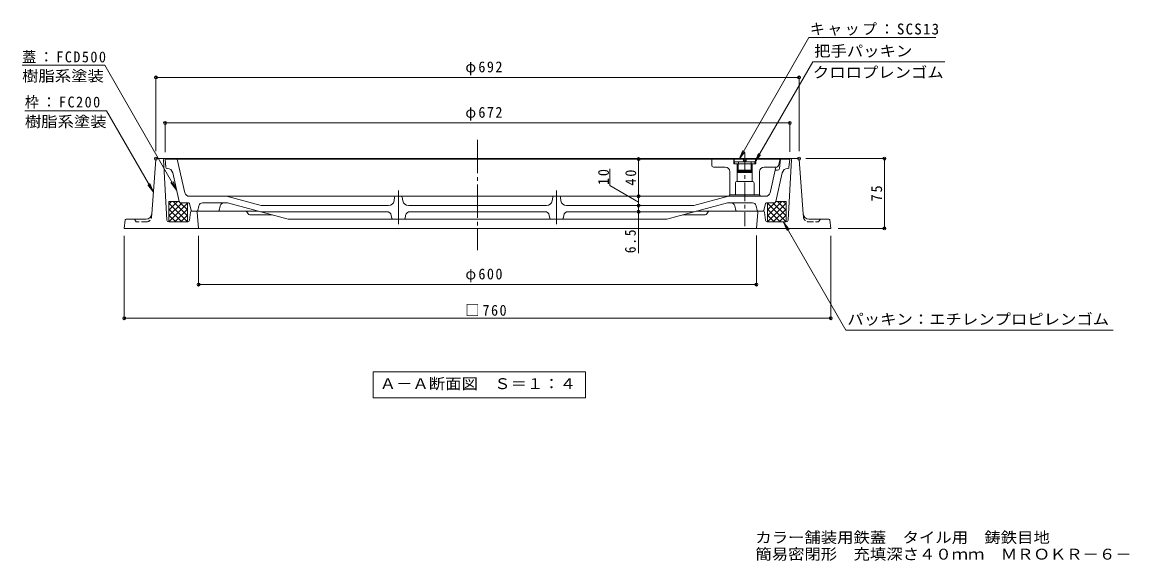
# Model space of a CAD drawing. Units: millimetres at full size, sheet at 1:4. Extents: x -1000 to 1111, y -778 to 771.
# Drawn here: x -933 to 256, y -778 to -199 of the extents above; entities that cross this region are included whole.
import ezdxf
from ezdxf.enums import TextEntityAlignment as Align

# ---------------------------------------------------------------- set-up
doc = ezdxf.new("R2010")
doc.units = ezdxf.units.MM
doc.header["$LTSCALE"] = 4
doc.header["$PDMODE"] = 32
doc.header["$PDSIZE"] = 3.2
for name, pattern in [('CHAIN1', [8, 5, -1, 1, -1]), ('CHAIN2', [12, 9, -1, 1, -1]), ('DASHED1', [1.8, 1.2, -0.6])]:
    doc.linetypes.add(name, pattern=pattern)
for name, color, linetype, lineweight in [('8-5', 7, 'Continuous', 9), ('A-0', 2, 'CHAIN2', 9), ('A-1', 2, 'Continuous', 9), ('A-2', 3, 'Continuous', 9), ('A-3', 4, 'Continuous', 9), ('A-4', 7, 'Continuous', 9), ('A-5', 7, 'Continuous', 9), ('A-6', 6, 'Continuous', 9), ('A-8', 4, 'Continuous', 9)]:
    doc.layers.add(name, color=color, linetype=linetype, lineweight=lineweight)
doc.layers.add('F-5_F-5ﾚｲﾔ', color=2, linetype='Continuous')
doc.styles.add('ＭＳ ゴシック', font='')
doc.styles.get('ＭＳ ゴシック').set_extended_font_data('MS Gothic')

msp = doc.modelspace()

# ---------------------------------------------------------------- linework, layer by layer
at = {"layer": '8-5'}
msp.add_line((-269.663, -396.031), (-269.663, -402.531), dxfattribs=at)
at = {"layer": 'A-0', "color": 3}
msp.add_line((-442.914, -325.292), (-442.914, -443.861), dxfattribs=at)
at = {"layer": 'A-0', "color": 7}
for p, q in [((-527.917, -379.828), (-527.917, -419.367)), ((-357.911, -379.828), (-357.911, -419.367))]:
    msp.add_line(p, q, dxfattribs=at)
at = {"layer": 'A-1'}
for p, q in [((-788.982, -346.458), (-793.276, -404.97)), ((-97.843, -345.531), (-787.985, -345.531)), ((-780.859, -346.472), (-777.027, -411.649)), ((-104.969, -346.472), (-108.801, -411.649)), ((-96.846, -346.458), (-92.553, -404.97)), ((-752.665, -411.79), (-751.506, -402.902)), ((-691.843, -402.031), (-750.515, -402.031)), ((-744.34, -402.95), (-742.914, -420.531)), ((-690.33, -403.82), (-690.948, -402.584)), ((-195.498, -403.82), (-194.88, -402.584)), ((-193.985, -402.031), (-135.314, -402.031)), ((-141.489, -402.95), (-142.914, -420.531)), ((-133.163, -411.79), (-134.322, -402.902)), ((-822.004, -411.432), (-822.914, -420.531)), ((-821.009, -410.531), (-811.914, -410.531)), ((-799.26, -410.531), (-811.914, -410.531)), ((-754.649, -413.531), (-775.031, -413.531)), ((-686.753, -406.031), (-663.388, -406.031)), ((-199.076, -406.031), (-222.44, -406.031)), ((-131.18, -413.531), (-110.798, -413.531)), ((-86.569, -410.531), (-73.914, -410.531)), ((-64.819, -410.531), (-73.914, -410.531)), ((-63.824, -411.432), (-62.914, -420.531)), ((-822.914, -420.531), (-62.914, -420.531))]:
    msp.add_line(p, q, dxfattribs=at)
at = {"layer": 'A-1', "linetype": 'DASHED1'}
for p, q in [((-811.914, -410.531), (-809.914, -413.531)), ((-799.48, -413.531), (-809.914, -413.531)), ((-793.496, -407.97), (-793.276, -404.97)), ((-92.332, -407.97), (-92.553, -404.97)), ((-86.348, -413.531), (-75.914, -413.531)), ((-73.914, -410.531), (-75.914, -413.531))]:
    msp.add_line(p, q, dxfattribs=at)
at = {"layer": 'A-1'}
for centre, radius, start, end in [((-787.985, -346.531), 1, 90, 175.80315), ((-781.857, -346.531), 1, 3.3644, 90), ((-103.971, -346.531), 1, 90, 176.6356), ((-97.843, -346.531), 1, 4.19685, 90), ((-750.515, -403.031), 1, 90, 172.56859), ((-745.336, -403.031), 1, 4.63546, 90), ((-691.843, -403.031), 1, 26.56505, 90), ((-686.753, -402.031), 4, 206.56505, 270), ((-199.076, -402.031), 4, 270, 333.43495), ((-193.985, -403.031), 1, 90, 153.43495), ((-140.492, -403.031), 1, 90, 175.36454), ((-135.314, -403.031), 1, 7.43141, 90), ((-821.009, -411.531), 1, 90, 174.28941), ((-799.26, -404.531), 6, 270, 355.80315), ((-775.031, -411.531), 2, 183.3644, 270), ((-754.649, -411.531), 2, 270, 352.56859), ((-131.18, -411.531), 2, 187.43141, 270), ((-110.798, -411.531), 2, 270, 356.6356), ((-86.569, -404.531), 6, 184.19685, 270), ((-64.819, -411.531), 1, 5.71059, 90)]:
    msp.add_arc(centre, radius, start, end, dxfattribs=at)
at = {"layer": 'A-1', "linetype": 'DASHED1'}
for centre, start, end in [((-799.48, -407.531), 270, 355.80315), ((-86.348, -407.531), 184.19685, 270)]:
    msp.add_arc(centre, 6, start, end, dxfattribs=at)
at = {"layer": 'A-1'}
for p in [(-788.914, -345.531), (-96.914, -345.531)]:
    msp.add_point(p, dxfattribs=at)
at = {"layer": 'A-2', "linetype": 'CHAIN1'}
msp.add_line((-155.414, -339.158), (-155.414, -418.058), dxfattribs=at)
at = {"layer": 'A-2'}
for p, q in [((-778.004, -355.131), (-778.914, -346.031)), ((-778.914, -346.031), (-442.914, -346.031)), ((-777.009, -356.031), (-776.664, -356.031)), ((-757.792, -382.129), (-765.914, -346.031)), ((-106.914, -346.031), (-442.914, -346.031)), ((-128.036, -382.129), (-121.827, -354.531)), ((-118.195, -356.279), (-116.914, -346.031)), ((-108.819, -356.031), (-109.164, -356.031)), ((-107.824, -355.131), (-106.914, -346.031)), ((-763.89, -391.47), (-770.81, -360.714)), ((-120.18, -358.031), (-122.614, -358.031)), ((-121.938, -391.47), (-115.018, -360.714)), ((-442.914, -386.031), (-752.914, -386.031)), ((-712.914, -386.031), (-675.594, -396.031)), ((-532.045, -386.883), (-532.65, -390.921)), ((-523.789, -386.883), (-523.183, -390.921)), ((-442.914, -386.031), (-132.914, -386.031)), ((-362.039, -386.883), (-362.645, -390.921)), ((-353.784, -386.883), (-353.178, -390.921)), ((-172.914, -386.031), (-210.234, -396.031)), ((-172.414, -386.031), (-171.414, -384.532)), ((-139.414, -384.532), (-171.414, -384.532)), ((-138.414, -386.031), (-139.414, -384.532)), ((-753.692, -393.031), (-761.939, -393.031)), ((-751.064, -401.248), (-752.716, -393.814)), ((-678.316, -402.031), (-750.088, -402.031)), ((-742.586, -396.164), (-743.716, -401.248)), ((-738.681, -393.031), (-711.904, -393.031)), ((-720.671, -401.227), (-719.675, -396.247)), ((-711.904, -393.031), (-646.594, -410.531)), ((-540.566, -402.531), (-676.45, -402.531)), ((-538.584, -396.031), (-675.594, -396.031)), ((-517.25, -396.031), (-442.914, -396.031)), ((-515.267, -402.531), (-442.914, -402.531)), ((-368.578, -396.031), (-442.914, -396.031)), ((-370.561, -402.531), (-442.914, -402.531)), ((-347.244, -396.031), (-210.234, -396.031)), ((-345.262, -402.531), (-209.378, -402.531)), ((-173.924, -393.031), (-239.234, -410.531)), ((-207.512, -402.031), (-135.74, -402.031)), ((-147.147, -393.031), (-173.924, -393.031)), ((-165.157, -401.227), (-166.153, -396.247)), ((-143.242, -396.164), (-142.112, -401.248)), ((-134.764, -401.248), (-133.112, -393.814)), ((-132.136, -393.031), (-123.889, -393.031)), ((-442.914, -410.531), (-646.594, -410.531)), ((-535.07, -409.716), (-535.652, -406.61)), ((-520.764, -409.716), (-520.182, -406.61)), ((-442.914, -410.531), (-239.234, -410.531)), ((-365.064, -409.716), (-365.646, -406.61)), ((-350.758, -409.716), (-350.176, -406.61))]:
    msp.add_line(p, q, dxfattribs=at)
for centre, radius, start, end in [((-777.009, -355.031), 1, 185.71144, 270), ((-776.664, -362.031), 6, 12.6801, 90), ((-120.18, -356.031), 2, 270, 352.87498), ((-109.164, -362.031), 6, 90, 167.3199), ((-108.819, -355.031), 1, 270, 354.28856), ((-761.939, -391.031), 2, 192.68007, 270), ((-752.914, -381.031), 5, 192.68053, 270), ((-538.584, -390.031), 6, 270, 351.46985), ((-531.056, -387.031), 1, 90, 171.46985), ((-524.778, -387.031), 1, 8.53015, 90), ((-517.25, -390.031), 6, 188.53015, 270), ((-368.578, -390.031), 6, 270, 351.46985), ((-361.05, -387.031), 1, 90, 171.46985), ((-354.773, -387.031), 1, 8.53015, 90), ((-347.244, -390.031), 6, 188.53015, 270), ((-132.914, -381.031), 5, 270, 347.31947), ((-123.889, -391.031), 2, 270, 347.31993), ((-753.692, -394.031), 1, 12.52884, 90), ((-750.088, -401.031), 1, 192.52884, 270), ((-744.692, -401.031), 1, 270, 347.47113), ((-738.681, -397.031), 4, 90, 167.47113), ((-721.652, -401.031), 1, 270, 348.69011), ((-715.753, -397.031), 4, 90, 168.69011), ((-540.566, -407.531), 5, 10.61668, 90), ((-515.267, -407.531), 5, 90, 169.38068), ((-370.561, -407.531), 5, 10.61932, 90), ((-345.262, -407.531), 5, 90, 169.38332), ((-170.076, -397.031), 4, 11.30989, 90), ((-164.177, -401.031), 1, 191.30989, 270), ((-147.147, -397.031), 4, 12.52887, 90), ((-141.136, -401.031), 1, 192.52887, 270), ((-135.74, -401.031), 1, 270, 347.47116), ((-132.136, -394.031), 1, 90, 167.47116), ((-534.087, -409.531), 1, 190.61668, 270), ((-521.747, -409.531), 1, 270, 349.38068), ((-364.081, -409.531), 1, 190.61932, 270), ((-351.741, -409.531), 1, 270, 349.38332)]:
    msp.add_arc(centre, radius, start, end, dxfattribs=at)
at = {"layer": 'A-3'}
for p, q in [((-190.914, -352.531), (-190.914, -346.031)), ((-176.414, -354.531), (-188.914, -354.531)), ((-134.414, -354.531), (-120.998, -354.531)), ((-119.051, -352.989), (-117.414, -346.031)), ((-171.414, -359.531), (-171.414, -384.531)), ((-139.414, -359.531), (-139.414, -384.531)), ((-165.414, -384.531), (-165.414, -372.031)), ((-147.514, -370.031), (-163.314, -370.031)), ((-145.414, -372.031), (-145.414, -384.531))]:
    msp.add_line(p, q, dxfattribs=at)
at = {"layer": 'A-3', "linetype": 'DASHED1'}
for p, q in [((-167.164, -346.031), (-167.164, -351.031)), ((-163.314, -370.031), (-163.414, -370.031)), ((-147.514, -370.031), (-147.414, -370.031))]:
    msp.add_line(p, q, dxfattribs=at)
at = {"layer": 'A-3', "color": 7}
for p, q in [((-774.842, -400.815), (-765.559, -391.531)), ((-774.842, -394.451), (-771.922, -391.531)), ((-774.842, -413.544), (-774.842, -391.531)), ((-774.842, -391.531), (-763.876, -391.531)), ((-770.386, -391.531), (-754.842, -407.075)), ((-764.022, -391.531), (-763.807, -391.746)), ((-115.443, -391.531), (-130.986, -407.075)), ((-121.807, -391.531), (-122.021, -391.746)), ((-110.986, -391.531), (-121.938, -391.531)), ((-110.986, -400.815), (-120.27, -391.531)), ((-110.986, -394.451), (-113.906, -391.531)), ((-110.986, -413.544), (-110.986, -391.531)), ((-774.842, -407.179), (-760.694, -393.031)), ((-774.842, -393.439), (-754.842, -413.439)), ((-774.842, -399.803), (-761.114, -413.531)), ((-774.831, -413.531), (-754.842, -393.543)), ((-768.467, -413.531), (-754.842, -399.907)), ((-762.654, -392.899), (-754.842, -400.711)), ((-754.842, -393.031), (-754.842, -413.531)), ((-123.175, -392.899), (-130.986, -400.711)), ((-130.986, -393.031), (-130.986, -413.531)), ((-110.986, -393.439), (-130.986, -413.439)), ((-110.998, -413.531), (-130.986, -393.543)), ((-117.362, -413.531), (-130.986, -399.907)), ((-110.986, -407.179), (-125.134, -393.031)), ((-110.986, -399.803), (-124.715, -413.531)), ((-774.842, -406.167), (-767.478, -413.531)), ((-774.842, -412.531), (-773.842, -413.531)), ((-754.842, -413.531), (-774.842, -413.531)), ((-762.103, -413.531), (-754.842, -406.271)), ((-755.739, -413.531), (-754.842, -412.635)), ((-123.726, -413.531), (-130.986, -406.271)), ((-130.089, -413.531), (-130.986, -412.635)), ((-130.986, -413.531), (-110.986, -413.531)), ((-110.986, -406.167), (-118.35, -413.531)), ((-110.986, -412.531), (-111.987, -413.531))]:
    msp.add_line(p, q, dxfattribs=at)
at = {"layer": 'A-3', "linetype": 'DASHED1'}
msp.add_lwpolyline([(-143.664, -346.031), (-143.664, -351.031), (-167.164, -351.031)], dxfattribs=at)
at = {"layer": 'A-3'}
for centre, radius, start, end in [((-188.914, -352.531), 2, 180, 270), ((-176.414, -359.531), 5, 0, 90), ((-134.414, -359.531), 5, 90, 180), ((-120.998, -352.531), 2, 270, 346.7585), ((-163.414, -372.031), 2, 90, 180), ((-147.414, -372.031), 2, 0, 90)]:
    msp.add_arc(centre, radius, start, end, dxfattribs=at)
at = {"layer": 'A-4'}
for p, q in [((-788.914, -257.044), (-788.914, -337.531)), ((-788.914, -258.244), (-96.914, -258.244)), ((-96.914, -257.044), (-96.914, -337.531)), ((-778.914, -305.943), (-778.914, -338.458)), ((-778.914, -307.143), (-106.914, -307.143)), ((-106.914, -305.943), (-106.914, -338.031)), ((-300.604, -374.543), (-300.604, -356.531)), ((-269.663, -386.031), (-269.663, -346.031)), ((-3.917, -345.531), (-89.843, -345.531)), ((-5.117, -420.531), (-5.117, -345.531)), ((-269.673, -392.401), (-300.604, -374.543)), ((-269.663, -396.031), (-269.663, -386.031)), ((-269.663, -402.531), (-269.663, -396.031)), ((-269.663, -402.531), (-269.663, -447.074)), ((-3.917, -420.531), (-54.914, -420.531)), ((-822.914, -518.33), (-822.914, -428.531)), ((-742.914, -482.145), (-742.914, -428.531)), ((-142.875, -482.145), (-142.875, -428.052)), ((-62.914, -518.33), (-62.914, -428.531)), ((-742.914, -480.945), (-142.875, -480.945)), ((-822.914, -517.13), (-62.914, -517.13))]:
    msp.add_line(p, q, dxfattribs=at)
for p in [(-788.914, -258.244), (-96.914, -258.244), (-778.914, -307.143), (-106.914, -307.143), (-269.663, -346.031), (-5.117, -345.531), (-269.663, -386.031), (-269.663, -396.031), (-269.663, -402.531), (-5.117, -420.531), (-742.914, -480.945), (-142.875, -480.945), (-822.914, -517.13), (-62.914, -517.13)]:
    msp.add_point(p, dxfattribs=at)
at = {"layer": 'A-5'}
for p, q in [((-86.601, -215.111), (-161.457, -346.042)), ((50.17, -215.111), (-86.601, -215.111)), ((-843.795, -245.075), (-932.795, -245.075)), ((-766.558, -379.266), (-843.795, -245.075)), ((59.814, -241.247), (-82.186, -241.247)), ((-841.846, -294.164), (-929.846, -294.164)), ((-791.457, -381.44), (-841.846, -294.164)), ((-161.457, -346.042), (-157.63, -336.803)), ((-161.457, -346.042), (-155.37, -338.109)), ((-144.565, -349.194), (-138.477, -341.261)), ((-791.457, -381.44), (-797.545, -373.506)), ((-791.457, -381.44), (-795.284, -372.201)), ((-766.558, -379.266), (-772.645, -371.333)), ((-766.558, -379.266), (-770.385, -370.027)), ((-113.73, -413.657), (-46.599, -529.932)), ((-113.73, -413.657), (-109.903, -422.896)), ((-113.73, -413.657), (-107.643, -421.591)), ((240.977, -529.932), (-46.599, -529.932)), ((-555.277, -574.856), (-326.877, -574.856)), ((-555.277, -574.856), (-555.277, -602.856)), ((-326.877, -574.856), (-326.877, -602.856)), ((-555.277, -602.856), (-326.877, -602.856))]:
    msp.add_line(p, q, dxfattribs=at)
msp.add_lwpolyline([(-82.186, -241.247), (-144.565, -349.194), (-140.738, -339.956)], dxfattribs=at)
at = {"layer": 'A-6'}
for p, q in [((-167.165, -349.031), (-167.165, -351.031)), ((-166.414, -349.031), (-166.414, -351.031)), ((-163.414, -351.031), (-163.414, -370.031)), ((-162.332, -351.031), (-162.332, -360.02)), ((-162.165, -351.031), (-162.165, -349.031)), ((-148.664, -351.031), (-148.664, -349.031)), ((-148.497, -351.031), (-148.497, -360.02)), ((-147.414, -351.031), (-147.414, -370.031)), ((-144.414, -349.031), (-144.414, -351.031)), ((-162.332, -360.02), (-163.414, -360.531)), ((-163.414, -360.531), (-147.414, -360.531)), ((-162.332, -360.02), (-148.497, -360.02)), ((-148.497, -360.02), (-147.414, -360.531))]:
    msp.add_line(p, q, dxfattribs=at)
at = {"layer": 'A-6', "color": 4}
msp.add_line((-139.414, -384.532), (-171.414, -384.532), dxfattribs=at)
at = {"layer": 'A-6'}
msp.add_lwpolyline([(-143.664, -349.031), (-143.664, -351.031), (-167.165, -351.031)], dxfattribs=at)
at = {"layer": 'A-8'}
for p, q in [((-167.165, -346.031), (-167.165, -349.031)), ((-143.664, -349.031), (-167.165, -349.031)), ((-166.915, -346.031), (-166.915, -349.031)), ((-156.915, -346.031), (-156.915, -348.031)), ((-156.915, -348.031), (-153.914, -348.031)), ((-153.914, -346.031), (-153.914, -348.031)), ((-143.914, -346.031), (-143.914, -349.031)), ((-143.664, -346.031), (-143.664, -349.031)), ((-147.414, -357.948), (-163.414, -357.948)), ((-162.332, -359.031), (-163.414, -357.948)), ((-148.497, -359.031), (-162.332, -359.031)), ((-147.414, -357.948), (-148.497, -359.031))]:
    msp.add_line(p, q, dxfattribs=at)

# ---------------------------------------------------------------- texts
at = {"layer": 'A-4', "color": 2, "char_height": 11.73, "attachment_point": 7, "style": 'ＭＳ ゴシック'}
for s, insert in [('\\T1.21;\\W0.95;φ692', (-455.914, -255.844)), ('\\T1.21;\\W0.95;φ672', (-455.914, -304.743)), ('\\T1.21;\\W0.95;φ600', (-455.895, -478.545)), ('\\T1.21;\\W0.95;□760', (-455.914, -514.73))]:
    msp.add_mtext(s, dxfattribs=dict(at, insert=insert))
at = {"layer": 'A-4', "color": 2, "char_height": 11.73, "attachment_point": 7, "rotation": 90, "style": 'ＭＳ ゴシック'}
for s, insert in [('\\T1.27;\\W0.95;10', (-301.382, -373.942)), ('\\T1.27;\\W0.95;40', (-272.063, -374.531)), ('\\T1.27;\\W0.95;75', (-7.517, -391.531)), ('\\T1.27;\\W0.9;6.5', (-272.484, -447.139))]:
    msp.add_mtext(s, dxfattribs=dict(at, insert=insert))
at = {"layer": 'A-5', "color": 2, "style": 'ＭＳ ゴシック', "width": 1.1}
for s, p in [('把手パッキン', (-80.741, -239.212)), ('樹脂系塗装', (-932.795, -265.95)), ('クロロプレンゴム', (-82.186, -262.123)), ('樹脂系塗装', (-929.846, -315.039)), ('パッキン：エチレンプロピレンゴム', (-45.023, -527.587)), ('Ａ－Ａ断面図\u3000Ｓ＝１：４', (-548.077, -596.856))]:
    msp.add_text(s, height=11.73, dxfattribs=at).set_placement(p, align=Align.BOTTOM_LEFT)
at = {"layer": 'A-5', "color": 2, "char_height": 11.73, "attachment_point": 7, "style": 'ＭＳ ゴシック'}
for s, insert in [('\\T1.17;キャップ：SCS13', (-85.289, -213.426)), ('\\T1.21;\\W0.95;蓋：FCD500', (-932.795, -242.675)), ('\\T1.21;\\W0.95;枠：FC200', (-929.846, -291.764))]:
    msp.add_mtext(s, dxfattribs=dict(at, insert=insert))
at = {"layer": 'F-5_F-5ﾚｲﾔ', "style": 'ＭＳ ゴシック', "width": 1.1}
for s, p in [('カラー舗装用鉄蓋\u3000タイル用\u3000鋳鉄目地', (-144, -762.218)), ('簡易密閉形\u3000充填深さ４０ｍｍ\u3000ＭＲＯＫＲ－６－６０７０', (-144, -780.207))]:
    msp.add_text(s, height=11.73, dxfattribs=at).set_placement(p, align=Align.BOTTOM_LEFT)

doc.saveas('drawing.dxf')
